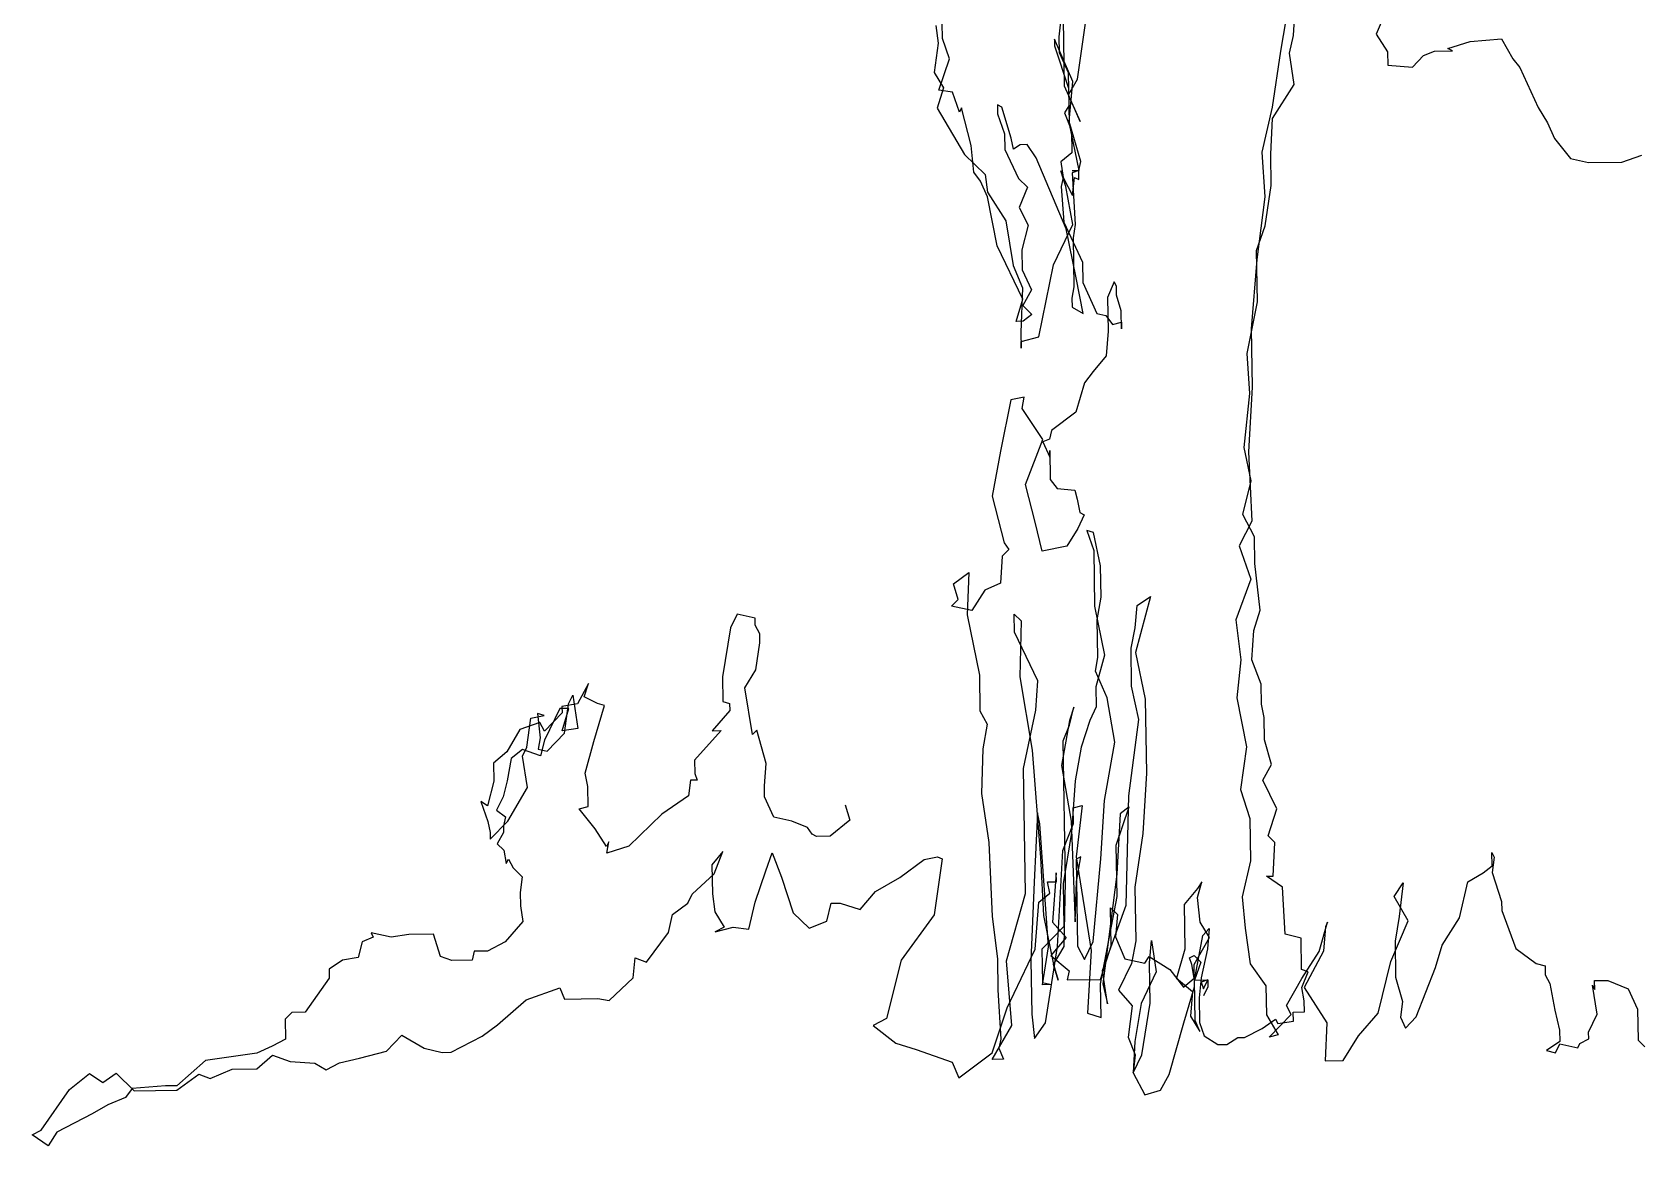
# Model space of a CAD drawing. Extents: x 1063 to 1324, y 917 to 1259.
# Drawn here: x 1098.3 to 1229, y 917.3 to 1007.8 of the extents above; entities that cross this region are included whole.
import ezdxf

# ---------------------------------------------------------------- set-up
doc = ezdxf.new("R2010")
doc.units = 0
doc.layers.get('0').update_dxf_attribs({"linetype": 'CONTINUOUS'})

msp = doc.modelspace()

# ---------------------------------------------------------------- linework, layer by layer
at = {"color": 0}
for p, q in [((1181.93, 1012.83), (1182.08, 1003.39)), ((1200.31, 1010.03), (1199.65, 1006.21)), ((1200.72, 1007.49), (1200.86, 1009.68)), ((1171.65, 1008.31), (1171.86, 1006.86)), ((1172.21, 1007.23), (1172.19, 1008.5)), ((1181.81, 1008.83), (1181.65, 1007.38)), ((1183.16, 1003.95), (1183.81, 1008.5)), ((1208.13, 1009.25), (1207.43, 1007.6)), ((1171.86, 1006.86), (1171.53, 1004.49)), ((1172.78, 1005.6), (1172.21, 1007.23)), ((1181.29, 1007.19), (1181.3, 1006.64)), ((1182.8, 1003.76), (1181.29, 1007.19)), ((1181.65, 1007.38), (1181.67, 1006.1)), ((1200.38, 1006.04), (1200.72, 1007.49)), ((1207.43, 1007.6), (1208.36, 1006.16)), ((1213.26, 1006.42), (1215.07, 1006.99)), ((1215.07, 1006.99), (1217.61, 1007.22)), ((1217.61, 1007.22), (1218.54, 1005.6)), ((1171.92, 1003.05), (1172.78, 1005.6)), ((1181.3, 1006.64), (1182.44, 1003.21)), ((1181.67, 1006.1), (1182.42, 1004.48)), ((1199.65, 1006.21), (1198.99, 1001.66)), ((1200.78, 1003.5), (1200.38, 1006.04)), ((1208.36, 1006.16), (1208.38, 1005.07)), ((1210.38, 1004.92), (1211.27, 1005.85)), ((1211.27, 1005.85), (1212.18, 1006.22)), ((1212.18, 1006.22), (1213.63, 1006.25)), ((1213.63, 1006.25), (1213.26, 1006.42)), ((1218.54, 1005.6), (1219.1, 1004.88)), ((1171.53, 1004.49), (1172.28, 1003.23)), ((1182.42, 1004.48), (1182.47, 1001.76)), ((1208.38, 1005.07), (1210.38, 1004.92)), ((1219.1, 1004.88), (1220.6, 1001.63)), ((1172.28, 1003.23), (1171.76, 1001.59)), ((1173.01, 1002.88), (1171.92, 1003.05)), ((1173.58, 1001.26), (1173.01, 1002.88)), ((1182.08, 1003.39), (1183.4, 1000.5)), ((1182.44, 1003.21), (1182.49, 1000.31)), ((1182.45, 1002.67), (1183.16, 1003.95)), ((1182.49, 1000.49), (1182.8, 1003.76)), ((1199.01, 1000.75), (1200.78, 1003.5)), ((1171.76, 1001.59), (1174, 997.81)), ((1173.75, 1001.62), (1173.58, 1001.26)), ((1174.53, 998.55), (1173.75, 1001.62)), ((1176.66, 1001.85), (1176.67, 1001.12)), ((1177.02, 1001.67), (1176.66, 1001.85)), ((1177.79, 999.14), (1177.02, 1001.67)), ((1182.47, 1001.76), (1182.11, 1001.21)), ((1183.4, 1000.5), (1182.45, 1002.67)), ((1198.99, 1001.66), (1198.14, 998.01)), ((1220.6, 1001.63), (1221.35, 1000.38)), ((1176.67, 1001.12), (1177.24, 999.5)), ((1182.11, 1001.21), (1182.68, 999.77)), ((1183.45, 997.24), (1182.49, 1000.49)), ((1182.49, 1000.31), (1183.28, 996.51)), ((1198.87, 997.84), (1199.01, 1000.75)), ((1221.35, 1000.38), (1221.91, 999.11)), ((1177.24, 999.5), (1177.26, 998.23)), ((1177.98, 998.24), (1177.79, 999.14)), ((1182.68, 999.77), (1182.71, 997.95)), ((1221.91, 999.11), (1223.21, 997.5)), ((1174, 997.81), (1175.66, 996.2)), ((1174.74, 996.37), (1174.53, 998.55)), ((1177.26, 998.23), (1178.38, 995.88)), ((1178.52, 998.61), (1177.98, 998.24)), ((1179.07, 998.62), (1178.52, 998.61)), ((1179.81, 997.54), (1179.07, 998.62)), ((1182.71, 997.95), (1181.81, 997.21)), ((1198.14, 998.01), (1198.38, 994.38)), ((1198.91, 995.3), (1198.87, 997.84)), ((1227.39, 997.2), (1229.01, 997.77)), ((1175.3, 995.65), (1174.74, 996.37)), ((1182.26, 991.77), (1179.81, 997.54)), ((1181.81, 997.21), (1182.01, 995.94)), ((1181.82, 996.48), (1182.01, 995.94)), ((1182.21, 995.22), (1181.82, 996.48)), ((1182.73, 996.5), (1183.28, 996.51)), ((1183.28, 996.51), (1182.73, 996.5)), ((1183.28, 996.51), (1182.74, 996.32)), ((1182.74, 996.32), (1182.98, 992.14)), ((1183.28, 996.51), (1183.45, 997.24)), ((1183.29, 995.78), (1183.28, 996.51)), ((1223.21, 997.5), (1224.67, 997.16)), ((1224.67, 997.16), (1227.39, 997.2)), ((1175.87, 994.39), (1175.3, 995.65)), ((1175.66, 996.2), (1175.86, 994.75)), ((1178.38, 995.88), (1179.12, 995.17)), ((1179.12, 995.17), (1178.42, 993.52)), ((1182.01, 995.94), (1181.84, 995.21)), ((1181.84, 995.21), (1182.07, 992.31)), ((1182.01, 995.94), (1182.76, 994.5)), ((1182.8, 992.14), (1182.21, 995.22)), ((1182.76, 994.5), (1182.92, 995.96)), ((1182.92, 995.96), (1183.29, 995.78)), ((1198.42, 992.02), (1198.91, 995.3)), ((1175.86, 994.75), (1177.35, 992.42)), ((1176.65, 990.41), (1175.87, 994.39)), ((1198.38, 994.38), (1197.74, 989.29)), ((1177.35, 992.42), (1177.95, 988.8)), ((1178.42, 993.52), (1179.17, 992.08)), ((1179.17, 992.08), (1178.66, 990.08)), ((1181.22, 988.85), (1182.8, 992.14)), ((1182.07, 992.31), (1183.58, 989.07)), ((1183.05, 987.79), (1182.26, 991.77)), ((1182.98, 992.14), (1182.82, 991.05)), ((1182.82, 991.05), (1182.88, 987.06)), ((1197.72, 990.02), (1198.42, 992.02)), ((1178.72, 986.08), (1176.65, 990.41)), ((1178.66, 990.08), (1178.68, 988.44)), ((1197.79, 985.84), (1197.72, 990.02)), ((1177.95, 988.8), (1178.71, 986.99)), ((1178.68, 988.44), (1179.44, 986.82)), ((1180.04, 983.02), (1181.22, 988.85)), ((1183.58, 989.07), (1183.6, 987.43)), ((1197.74, 989.29), (1197.28, 983.65)), ((1183.64, 984.89), (1183.05, 987.79)), ((1183.6, 987.43), (1184.73, 984.91)), ((1186.14, 987.47), (1185.62, 986.19)), ((1186.33, 987.11), (1186.14, 987.47)), ((1178.2, 984.26), (1178.72, 986.08)), ((1178.71, 986.99), (1178.58, 983.36)), ((1179.44, 986.82), (1178.73, 985.54)), ((1182.88, 987.06), (1182.71, 986.15)), ((1182.71, 986.15), (1182.73, 985.42)), ((1185.62, 986.19), (1185.66, 983.47)), ((1186.34, 986.39), (1186.33, 987.11)), ((1186.72, 985.12), (1186.34, 986.39)), ((1196.95, 981.65), (1197.79, 985.84)), ((1178.73, 985.54), (1179.47, 984.83)), ((1179.47, 984.83), (1178.75, 984.27)), ((1182.73, 985.42), (1183.64, 984.89)), ((1184.73, 984.91), (1185.46, 984.74)), ((1185.46, 984.74), (1186.02, 984.02)), ((1186.75, 983.67), (1186.72, 985.12)), ((1178.75, 984.27), (1178.2, 984.26)), ((1178.58, 983.36), (1178.6, 982.09)), ((1185.66, 983.47), (1185.51, 981.47)), ((1186.02, 984.02), (1186.74, 984.21)), ((1186.74, 984.21), (1186.75, 983.67)), ((1197.28, 983.65), (1197.35, 978.93)), ((1178.59, 982.63), (1180.04, 983.02)), ((1178.6, 982.09), (1178.59, 982.63)), ((1185.51, 981.47), (1184.44, 980.18)), ((1197.18, 978.39), (1196.95, 981.65)), ((1184.44, 980.18), (1183.73, 979.26)), ((1178.85, 978.1), (1177.76, 977.9)), ((1178.68, 977.19), (1178.85, 978.1)), ((1183.73, 979.26), (1183.04, 976.89)), ((1196.71, 974.02), (1197.18, 978.39)), ((1197.35, 978.93), (1197.07, 973.66)), ((1177.76, 977.9), (1176.92, 973.71)), ((1180.35, 974.67), (1178.68, 977.19)), ((1183.04, 976.89), (1181.07, 975.41)), ((1181.07, 975.41), (1180.9, 974.68)), ((1178.96, 971.02), (1180.35, 974.67)), ((1180.9, 974.68), (1180.36, 974.49)), ((1180.36, 974.49), (1180.92, 973.23)), ((1176.92, 973.71), (1176.25, 970.07)), ((1180.91, 973.77), (1180.95, 971.41)), ((1180.92, 973.23), (1180.91, 973.77)), ((1197.29, 971.31), (1196.71, 974.02)), ((1197.07, 973.66), (1197.34, 968.04)), ((1179.73, 967.94), (1178.96, 971.02)), ((1180.95, 971.41), (1181.51, 970.69)), ((1181.51, 970.69), (1182.96, 970.54)), ((1182.96, 970.54), (1183.15, 969.81)), ((1196.61, 968.57), (1197.29, 971.31)), ((1176.25, 970.07), (1177.22, 966.27)), ((1183.15, 969.81), (1183.35, 968.73)), ((1180.31, 965.59), (1179.73, 967.94)), ((1183.72, 968.55), (1183.19, 967.45)), ((1183.35, 968.73), (1183.72, 968.55)), ((1197.34, 968.04), (1196.29, 966.02)), ((1197.55, 966.77), (1196.61, 968.57)), ((1177.22, 966.27), (1177.59, 965.73)), ((1183.19, 967.45), (1182.31, 965.99)), ((1183.92, 967.28), (1184.49, 965.66)), ((1184.47, 967.11), (1183.92, 967.28)), ((1185.05, 964.4), (1184.47, 967.11)), ((1197.58, 964.59), (1197.55, 966.77)), ((1177.05, 965.18), (1176.91, 963)), ((1177.59, 965.73), (1177.05, 965.18)), ((1182.31, 965.99), (1180.31, 965.59)), ((1184.49, 965.66), (1184.56, 961.12)), ((1196.29, 966.02), (1197.24, 963.32)), ((1173.09, 962.94), (1174.35, 963.86)), ((1174.35, 963.86), (1174.22, 960.41)), ((1185.09, 961.85), (1185.05, 964.4)), ((1198, 960.79), (1197.58, 964.59)), ((1173.48, 961.67), (1173.09, 962.94)), ((1175.64, 962.43), (1174.58, 960.78)), ((1176.91, 963), (1175.64, 962.43)), ((1197.24, 963.32), (1196.02, 960.03)), ((1172.94, 961.12), (1173.48, 961.67)), ((1174.58, 960.78), (1172.94, 961.12)), ((1184.56, 961.12), (1185.35, 957.14)), ((1184.76, 960.03), (1185.09, 961.85)), ((1187.86, 959.36), (1188.01, 961.17)), ((1189.09, 961.92), (1187.89, 957.36)), ((1188.01, 961.17), (1189.09, 961.92)), ((1155.52, 960.48), (1154.99, 959.38)), ((1156.98, 960.14), (1155.52, 960.48)), ((1156.99, 959.59), (1156.98, 960.14)), ((1174.22, 960.41), (1175.21, 955.52)), ((1178.03, 960.47), (1178.59, 959.94)), ((1178.06, 959.02), (1178.03, 960.47)), ((1178.59, 959.94), (1178.48, 955.39)), ((1184.81, 956.95), (1184.76, 960.03)), ((1196.02, 960.03), (1196.43, 956.77)), ((1197.48, 959.14), (1198, 960.79)), ((1154.99, 959.38), (1154.33, 955.38)), ((1157.36, 958.87), (1156.99, 959.59)), ((1157.37, 958.15), (1157.36, 958.87)), ((1179.94, 955.05), (1178.06, 959.02)), ((1187.52, 957.72), (1187.86, 959.36)), ((1197.34, 956.78), (1197.48, 959.14)), ((1157.04, 955.96), (1157.37, 958.15)), ((1185.35, 957.14), (1184.66, 954.58)), ((1187.57, 954.63), (1187.52, 957.72)), ((1187.89, 957.36), (1188.68, 953.56)), ((1156.16, 954.5), (1157.04, 955.96)), ((1184.64, 955.85), (1184.81, 956.95)), ((1185.59, 953.69), (1184.64, 955.85)), ((1196.43, 956.77), (1196.12, 953.67)), ((1198.1, 954.8), (1197.34, 956.78)), ((1143.44, 954.84), (1142.56, 953.19)), ((1143.1, 953.75), (1143.44, 954.84)), ((1154.33, 955.38), (1154.36, 953.38)), ((1156.76, 950.69), (1156.16, 954.5)), ((1175.21, 955.52), (1175.25, 952.62)), ((1178.48, 955.39), (1179.48, 949.42)), ((1179.79, 952.69), (1179.94, 955.05)), ((1184.66, 954.58), (1184.69, 952.95)), ((1188.16, 951.92), (1187.57, 954.63)), ((1198.12, 953.16), (1198.1, 954.8)), ((1142.56, 953.19), (1141.29, 952.99)), ((1141.51, 950.82), (1141.83, 953.18)), ((1141.83, 953.18), (1142.19, 953.91)), ((1142.19, 953.91), (1142.59, 951.2)), ((1144.19, 953.22), (1143.1, 953.75)), ((1144.74, 953.05), (1144.19, 953.22)), ((1154.36, 953.38), (1154.91, 953.21)), ((1154.91, 953.21), (1154.92, 952.66)), ((1186.19, 950.07), (1185.59, 953.69)), ((1188.68, 953.56), (1188.77, 947.57)), ((1196.12, 953.67), (1196.91, 949.69)), ((1198.32, 952.08), (1198.12, 953.16)), ((1138.44, 949.68), (1138.77, 952.04)), ((1138.77, 952.04), (1139.85, 952.24)), ((1139.3, 952.42), (1139.52, 950.42)), ((1139.85, 952.24), (1139.3, 952.42)), ((1141.3, 952.45), (1139.87, 950.97)), ((1141.11, 952.81), (1139.88, 950.25)), ((1141.84, 952.82), (1141.11, 952.81)), ((1141.29, 952.99), (1141.3, 952.45)), ((1141.32, 950.99), (1141.84, 952.82)), ((1143.88, 950.13), (1144.74, 953.05)), ((1154.92, 952.66), (1153.49, 951.01)), ((1175.25, 952.62), (1175.82, 951.54)), ((1178.78, 947.95), (1179.79, 952.69)), ((1182.53, 951.83), (1181.86, 948.18)), ((1182.88, 952.92), (1182.53, 951.83)), ((1182.53, 951.46), (1182.88, 952.92)), ((1184.16, 951.85), (1183.47, 949.66)), ((1184.69, 952.95), (1184.16, 951.85)), ((1187.35, 945.73), (1188.16, 951.92)), ((1198.35, 950.26), (1198.32, 952.08)), ((1137.87, 951.12), (1136.81, 949.29)), ((1139.5, 951.69), (1137.87, 951.12)), ((1139.87, 950.97), (1139.5, 951.69)), ((1140.08, 949.34), (1141.51, 950.82)), ((1142.59, 951.2), (1141.32, 950.99)), ((1154.22, 951.02), (1152.07, 948.62)), ((1153.49, 951.01), (1154.22, 951.02)), ((1157.12, 951.06), (1156.76, 950.69)), ((1157.89, 948.35), (1157.12, 951.06)), ((1175.82, 951.54), (1175.48, 949.54)), ((1182.01, 950.18), (1182.53, 951.46)), ((1136.81, 949.29), (1135.74, 948.36)), ((1138.08, 949.49), (1137.18, 948.75)), ((1139.54, 948.97), (1138.08, 949.49)), ((1138.09, 948.95), (1138.44, 949.68)), ((1139.52, 950.42), (1139.35, 949.51)), ((1139.35, 949.51), (1140.08, 949.34)), ((1139.88, 950.25), (1139.54, 948.97)), ((1143.19, 947.57), (1143.88, 950.13)), ((1175.48, 949.54), (1175.36, 945.9)), ((1179.48, 949.42), (1180.16, 940.71)), ((1182.19, 938.75), (1182.01, 950.18)), ((1183.47, 949.66), (1182.97, 946.93)), ((1185.36, 945.33), (1186.19, 950.07)), ((1196.91, 949.69), (1196.42, 946.24)), ((1198.93, 948.27), (1198.35, 950.26)), ((1135.74, 948.36), (1135.76, 946.91)), ((1137.18, 948.75), (1136.85, 946.93)), ((1138.49, 946.41), (1138.09, 948.95)), ((1152.07, 948.62), (1152.09, 947.53)), ((1157.74, 946.53), (1157.89, 948.35)), ((1178.94, 937.79), (1178.78, 947.95)), ((1181.86, 948.18), (1182.66, 943.66)), ((1198.22, 946.99), (1198.93, 948.27)), ((1135.76, 946.91), (1135.25, 944.91)), ((1136.85, 946.93), (1136.51, 945.65)), ((1143.39, 946.49), (1143.19, 947.57)), ((1151.74, 946.98), (1151.58, 945.71)), ((1152.28, 946.99), (1151.74, 946.98)), ((1152.09, 947.53), (1152.28, 946.99)), ((1182.97, 946.93), (1182.67, 942.75)), ((1188.77, 947.57), (1188.48, 942.66)), ((1199.35, 944.65), (1198.22, 946.99)), ((1136.51, 945.65), (1135.98, 944.56)), ((1136.9, 943.66), (1138.49, 946.41)), ((1143.42, 944.85), (1143.39, 946.49)), ((1151.58, 945.71), (1149.42, 944.22)), ((1157.75, 945.63), (1157.74, 946.53)), ((1158.5, 944), (1157.75, 945.63)), ((1175.36, 945.9), (1175.97, 941.92)), ((1185.07, 940.61), (1185.36, 945.33)), ((1187.12, 936.83), (1187.35, 945.73)), ((1196.42, 946.24), (1197.18, 943.89)), ((1134.7, 945.26), (1135.27, 943.64)), ((1135.25, 944.91), (1134.7, 945.26)), ((1135.98, 944.56), (1136.71, 944.02)), ((1136.71, 944.02), (1136.54, 943.29)), ((1142.7, 944.66), (1143.42, 944.85)), ((1143.99, 943.05), (1142.7, 944.66)), ((1149.42, 944.22), (1146.74, 941.64)), ((1159.96, 943.66), (1158.5, 944)), ((1164.3, 945), (1164.68, 943.74)), ((1179.92, 944.34), (1179.65, 938.71)), ((1180.12, 943.44), (1179.92, 944.34)), ((1182.82, 944.75), (1183.55, 944.94)), ((1182.84, 943.48), (1182.82, 944.75)), ((1183.55, 944.94), (1183.07, 940.76)), ((1186.32, 941.72), (1187.36, 944.82)), ((1186.64, 944.27), (1186.36, 939.36)), ((1187.36, 944.82), (1186.64, 944.27)), ((1198.66, 942.46), (1199.35, 944.65)), ((1135.27, 943.64), (1135.46, 942.73)), ((1135.46, 942.73), (1135.47, 942.19)), ((1135.47, 942.19), (1136.9, 943.66)), ((1136.55, 942.75), (1136.02, 941.83)), ((1136.54, 943.29), (1136.55, 942.75)), ((1144.92, 941.61), (1143.99, 943.05)), ((1161.24, 943.14), (1159.96, 943.66)), ((1161.61, 942.6), (1161.24, 943.14)), ((1164.68, 943.74), (1163.07, 942.44)), ((1180.82, 933.46), (1180.12, 943.44)), ((1181.97, 941.29), (1182.84, 943.48)), ((1182.67, 942.75), (1182.01, 938.56)), ((1182.66, 943.66), (1182.96, 936.04)), ((1197.18, 943.89), (1197.23, 940.44)), ((1136.02, 941.83), (1136.57, 941.3)), ((1145.1, 941.98), (1144.92, 941.61)), ((1144.93, 941.07), (1145.1, 941.98)), ((1146.74, 941.64), (1144.93, 941.07)), ((1161.98, 942.42), (1161.61, 942.6)), ((1163.07, 942.44), (1161.98, 942.42)), ((1175.97, 941.92), (1176.24, 935.93)), ((1186.39, 937.54), (1186.32, 941.72)), ((1188.48, 942.66), (1187.83, 938.29)), ((1199.21, 941.92), (1198.66, 942.46)), ((1199.07, 939.2), (1199.21, 941.92)), ((1136.57, 941.3), (1136.77, 940.21)), ((1136.77, 940.21), (1136.95, 940.58)), ((1136.95, 940.58), (1137.32, 939.86)), ((1154.37, 941.21), (1153.48, 940.11)), ((1153.48, 940.11), (1153.52, 937.75)), ((1153.67, 939.39), (1154.37, 941.21)), ((1157.85, 939.63), (1158.37, 941.1)), ((1158.37, 941.1), (1159.12, 939.11)), ((1168.75, 939.08), (1170.72, 940.56)), ((1170.72, 940.56), (1171.81, 940.76)), ((1172.18, 940.59), (1171.52, 936.04)), ((1171.81, 940.76), (1172.18, 940.59)), ((1180.16, 940.71), (1180.42, 936)), ((1181.55, 933.47), (1181.97, 941.29)), ((1183.07, 940.76), (1184.28, 933.15)), ((1183.43, 940.76), (1183.07, 940.58)), ((1183.07, 940.58), (1183.18, 933.5)), ((1183.1, 938.76), (1183.43, 940.76)), ((1184.45, 933.88), (1185.07, 940.61)), ((1197.23, 940.44), (1196.55, 937.52)), ((1216.83, 941.11), (1217.02, 940.75)), ((1216.85, 940.02), (1216.83, 941.11)), ((1217.02, 940.75), (1216.86, 939.48)), ((1137.32, 939.86), (1138.06, 939.14)), ((1138.06, 939.14), (1137.9, 937.87)), ((1151.88, 937.72), (1153.67, 939.39)), ((1156.98, 937.08), (1157.85, 939.63)), ((1159.12, 939.11), (1160.08, 936.22)), ((1166.77, 937.96), (1168.75, 939.08)), ((1181.45, 939.46), (1181.15, 935.46)), ((1181.46, 938.74), (1181.45, 939.46)), ((1182.09, 933.48), (1182.19, 938.75)), ((1182.97, 935.49), (1183.1, 938.76)), ((1186.36, 939.36), (1185.23, 930.44)), ((1193.27, 938.74), (1192.91, 938.19)), ((1192.92, 937.46), (1193.27, 938.74)), ((1198.53, 939.19), (1199.07, 939.2)), ((1199.81, 938.3), (1198.53, 939.19)), ((1214.88, 938.72), (1216.13, 939.46)), ((1216.13, 939.46), (1216.85, 940.02)), ((1216.86, 939.48), (1217.62, 937.13)), ((1137.9, 937.87), (1137.92, 936.78)), ((1151.53, 936.99), (1151.88, 937.72)), ((1153.52, 937.75), (1153.72, 936.3)), ((1165.52, 936.49), (1166.77, 937.96)), ((1177.39, 932.32), (1178.94, 937.79)), ((1179.65, 938.71), (1179.39, 932.35)), ((1180.04, 937.08), (1180.93, 937.82)), ((1180.74, 938.72), (1181.46, 938.74)), ((1180.93, 937.82), (1180.74, 938.72)), ((1182.01, 938.56), (1182.07, 935.11)), ((1185.05, 930.44), (1186.39, 937.54)), ((1187.83, 938.29), (1187.9, 933.93)), ((1192.91, 938.19), (1191.84, 936.9)), ((1193.14, 935.47), (1192.92, 937.46)), ((1196.55, 937.52), (1196.78, 934.98)), ((1200.05, 934.49), (1199.81, 938.3)), ((1208.9, 937.53), (1209.61, 938.64)), ((1210.02, 935.56), (1208.9, 937.53)), ((1209.61, 938.64), (1209.29, 935.91)), ((1214.19, 935.8), (1214.88, 938.72)), ((1137.92, 936.78), (1138.12, 935.51)), ((1150.28, 936.07), (1151.53, 936.99)), ((1153.72, 936.3), (1154.47, 935.04)), ((1156.47, 934.89), (1156.98, 937.08)), ((1160.08, 936.22), (1161.37, 934.97)), ((1162.81, 935.54), (1163.15, 936.99)), ((1163.15, 936.99), (1163.88, 937.01)), ((1163.88, 937.01), (1165.52, 936.49)), ((1179.74, 933.26), (1180.04, 937.08)), ((1185.21, 931.53), (1187.12, 936.83)), ((1185.86, 936.63), (1186.41, 936.09)), ((1185.9, 933.54), (1185.86, 936.63)), ((1191.84, 936.9), (1191.9, 933.27)), ((1217.62, 937.13), (1217.64, 936.4)), ((1217.64, 936.4), (1218.77, 933.33)), ((1138.12, 935.51), (1136.69, 933.85)), ((1149.94, 934.61), (1150.28, 936.07)), ((1153.75, 934.67), (1155.19, 935.05)), ((1154.47, 935.04), (1153.75, 934.67)), ((1155.19, 935.05), (1156.47, 934.89)), ((1161.37, 934.97), (1162.81, 935.54)), ((1171.52, 936.04), (1168.85, 932.36)), ((1176.24, 935.93), (1176.66, 932.49)), ((1182.07, 935.11), (1180.28, 933.27)), ((1180.42, 936), (1181.21, 932.01)), ((1181.15, 935.46), (1182.26, 934.21)), ((1182.96, 936.04), (1182.97, 935.49)), ((1186.41, 936.09), (1186.26, 934.27)), ((1193.88, 934.21), (1193.14, 935.47)), ((1193.34, 934.38), (1193.87, 934.94)), ((1193.87, 934.94), (1193.72, 933.3)), ((1196.78, 934.98), (1197.19, 932.08)), ((1202.8, 933.08), (1203.49, 935.45)), ((1203.31, 935.09), (1203.16, 933.09)), ((1203.49, 935.45), (1203.31, 935.09)), ((1208.62, 932.26), (1210.02, 935.56)), ((1209.29, 935.91), (1208.96, 933.9)), ((1212.78, 933.6), (1214.19, 935.8)), ((1125.07, 933.85), (1124.73, 932.58)), ((1125.97, 934.23), (1125.07, 933.85)), ((1125.79, 934.59), (1125.97, 934.23)), ((1127.43, 934.25), (1125.79, 934.59)), ((1128.87, 934.46), (1127.43, 934.25)), ((1130.87, 934.49), (1128.87, 934.46)), ((1131.44, 932.68), (1130.87, 934.49)), ((1136.69, 933.85), (1135.25, 933.1)), ((1148.16, 932.22), (1149.94, 934.61)), ((1182.26, 934.21), (1181.01, 932.74)), ((1183.74, 932.42), (1184.45, 933.88)), ((1185.04, 930.8), (1185.9, 933.54)), ((1186.26, 934.27), (1187.01, 932.47)), ((1187.9, 933.93), (1187.56, 932.11)), ((1189.01, 932.14), (1189.17, 933.96)), ((1189.17, 933.96), (1189.57, 931.42)), ((1192.65, 932.01), (1193.88, 934.21)), ((1192.67, 930.74), (1193.34, 934.38)), ((1201.33, 934.15), (1200.05, 934.49)), ((1201.37, 931.61), (1201.33, 934.15)), ((1208.96, 933.9), (1209, 931)), ((1212.26, 931.78), (1212.78, 933.6)), ((1123.46, 932.37), (1122.38, 931.63)), ((1124.73, 932.58), (1123.46, 932.37)), ((1132.36, 932.33), (1131.44, 932.68)), ((1133.99, 932.36), (1132.36, 932.33)), ((1134.16, 933.09), (1133.99, 932.36)), ((1135.25, 933.1), (1134.16, 933.09)), ((1147.09, 930.93), (1147.24, 932.57)), ((1147.24, 932.57), (1148.16, 932.22)), ((1168.85, 932.36), (1167.66, 927.62)), ((1176.66, 932.49), (1176.7, 929.95)), ((1177.84, 927.06), (1177.39, 932.32)), ((1177.45, 928.5), (1179.74, 933.26)), ((1179.39, 932.35), (1179.46, 927.99)), ((1180.28, 933.27), (1180.32, 930.55)), ((1180.33, 930.37), (1180.82, 933.46)), ((1180.56, 927.28), (1181.55, 933.47)), ((1181.01, 932.74), (1182.49, 931.49)), ((1181.21, 932.01), (1182.09, 933.48)), ((1183.18, 933.5), (1183.74, 932.42)), ((1184.28, 933.15), (1183.99, 928.06)), ((1187.01, 932.47), (1188.65, 932.13)), ((1188.65, 932.13), (1189, 932.68)), ((1189, 932.68), (1190.66, 931.62)), ((1191.9, 933.27), (1191.21, 930.9)), ((1192.28, 932.55), (1192.64, 932.74)), ((1192.47, 932.01), (1192.28, 932.55)), ((1192.64, 932.74), (1193.19, 932.2)), ((1193.19, 932.2), (1192.67, 930.74)), ((1193.72, 933.3), (1193.21, 930.93)), ((1201.38, 930.88), (1202.8, 933.08)), ((1203.16, 933.09), (1201.57, 930.16)), ((1207.6, 928.07), (1208.62, 932.26)), ((1218.77, 933.33), (1220.43, 932.09)), ((1122.39, 930.9), (1120.44, 928.15)), ((1122.38, 931.63), (1122.39, 930.9)), ((1145.12, 929.08), (1147.09, 930.93)), ((1181.59, 930.75), (1181.21, 932.01)), ((1181.21, 932.01), (1181.59, 930.75)), ((1182.49, 931.49), (1182.32, 930.76)), ((1185.62, 928.81), (1185.21, 931.53)), ((1187.56, 932.11), (1186.51, 929.92)), ((1189.57, 931.42), (1188.34, 928.86)), ((1189.06, 928.87), (1189.01, 932.14)), ((1190.66, 931.62), (1191.77, 930.18)), ((1191.21, 930.9), (1192.5, 929.83)), ((1191.77, 930.18), (1192.66, 930.92)), ((1192.66, 930.92), (1192.47, 932.01)), ((1192.68, 930.2), (1192.65, 932.01)), ((1193.21, 930.93), (1193.05, 929.3)), ((1197.19, 932.08), (1198.48, 930.29)), ((1201.92, 931.43), (1201.37, 931.61)), ((1201.39, 930.15), (1201.92, 931.43)), ((1209, 931), (1209.58, 929.01)), ((1210.69, 927.76), (1212.26, 931.78)), ((1220.43, 932.09), (1221.16, 931.92)), ((1221.16, 931.92), (1221.17, 931.19)), ((1221.17, 931.19), (1221.54, 930.47)), ((1138.4, 929.16), (1141.11, 930.11)), ((1141.11, 930.11), (1141.49, 929.21)), ((1176.7, 929.95), (1176.95, 925.95)), ((1180.32, 930.55), (1181.05, 930.38)), ((1181.05, 930.38), (1180.33, 930.37)), ((1182.32, 930.76), (1185.04, 930.8)), ((1185.09, 927.72), (1185.05, 930.44)), ((1185.23, 930.44), (1185.62, 928.81)), ((1186.51, 929.92), (1187.62, 928.66)), ((1191.81, 927.28), (1192.68, 930.2)), ((1192.5, 929.83), (1192.35, 927.83)), ((1192.67, 930.74), (1193.76, 930.76)), ((1192.72, 927.47), (1192.67, 930.74)), ((1193.76, 930.76), (1193.21, 930.57)), ((1193.21, 930.57), (1193.4, 930.03)), ((1193.4, 930.03), (1193.76, 930.76)), ((1193.76, 930.21), (1193.41, 929.48)), ((1193.76, 930.76), (1193.76, 930.21)), ((1198.48, 930.29), (1198.52, 927.93)), ((1200.14, 928.68), (1201.38, 930.88)), ((1201.59, 929.07), (1201.39, 930.15)), ((1201.57, 930.16), (1203.43, 927.28)), ((1221.54, 930.47), (1221.94, 928.3)), ((1224.99, 930.34), (1225.18, 929.98)), ((1225.39, 927.99), (1224.99, 930.34)), ((1225.17, 930.71), (1226.26, 930.73)), ((1225.18, 929.98), (1225.17, 930.71)), ((1226.26, 930.73), (1227.9, 930.03)), ((1227.9, 930.03), (1228.66, 928.4)), ((1136.07, 927.13), (1138.4, 929.16)), ((1141.49, 929.21), (1144.21, 929.25)), ((1144.21, 929.25), (1145.12, 929.08)), ((1176.24, 924.85), (1177.45, 928.5)), ((1187.62, 928.66), (1187.29, 926.12)), ((1188.34, 928.86), (1187.84, 925.76)), ((1188.4, 924.68), (1189.06, 928.87)), ((1193.05, 929.3), (1193.08, 927.3)), ((1200.52, 927.96), (1200.14, 928.68)), ((1201.6, 928.16), (1201.59, 929.07)), ((1209.58, 929.01), (1209.42, 927.74)), ((1221.94, 928.3), (1222.33, 926.67)), ((1228.66, 928.4), (1228.7, 925.86)), ((1119.35, 928.13), (1118.81, 927.58)), ((1118.81, 927.58), (1118.84, 925.95)), ((1120.44, 928.15), (1119.35, 928.13)), ((1134.82, 926.2), (1136.07, 927.13)), ((1167.66, 927.62), (1166.58, 927.06)), ((1166.58, 927.06), (1168.42, 925.64)), ((1176.24, 924.31), (1177.84, 927.06)), ((1179.46, 927.99), (1179.67, 926)), ((1179.67, 926), (1180.56, 927.28)), ((1183.99, 928.06), (1185.09, 927.72)), ((1190.61, 923.08), (1191.81, 927.28)), ((1192.35, 927.83), (1193.1, 926.57)), ((1193.1, 926.57), (1192.72, 927.47)), ((1193.08, 927.3), (1193.46, 926.22)), ((1198.18, 926.83), (1199.25, 927.58)), ((1198.52, 927.93), (1199.46, 926.31)), ((1198.73, 926.12), (1200.52, 927.96)), ((1199.25, 927.58), (1199.44, 927.22)), ((1199.44, 927.22), (1200.71, 927.42)), ((1200.7, 928.14), (1201.6, 928.16)), ((1200.71, 927.42), (1200.7, 928.14)), ((1203.43, 927.28), (1203.3, 924.19)), ((1205.99, 926.23), (1207.6, 928.07)), ((1209.42, 927.74), (1209.8, 926.84)), ((1209.8, 926.84), (1210.69, 927.76)), ((1224.69, 926.53), (1225.39, 927.99)), ((1118.84, 925.95), (1117.76, 925.38)), ((1127.03, 924.99), (1128.28, 926.28)), ((1128.28, 926.28), (1130.11, 925.22)), ((1132.29, 924.89), (1134.82, 926.2)), ((1176.95, 925.95), (1176.78, 925.23)), ((1187.29, 926.12), (1187.86, 924.67)), ((1187.84, 925.76), (1187.7, 923.22)), ((1193.46, 926.22), (1194.57, 925.51)), ((1195.29, 925.52), (1196.19, 926.08)), ((1196.19, 926.08), (1196.74, 926.09)), ((1196.74, 926.09), (1198.18, 926.83)), ((1199.46, 926.31), (1198.73, 926.12)), ((1204.75, 924.21), (1205.99, 926.23)), ((1222.34, 925.76), (1221.26, 925.02)), ((1222.33, 926.67), (1222.34, 925.76)), ((1223.98, 925.61), (1224.7, 925.98)), ((1224.7, 925.98), (1224.69, 926.53)), ((1228.7, 925.86), (1229.25, 925.33)), ((1116.5, 924.82), (1112.33, 924.21)), ((1117.76, 925.38), (1116.5, 924.82)), ((1116.52, 923.55), (1117.77, 924.66)), ((1117.77, 924.66), (1119.23, 924.14)), ((1123.23, 924.02), (1124.86, 924.41)), ((1124.86, 924.41), (1127.03, 924.99)), ((1130.11, 925.22), (1131.57, 924.88)), ((1131.57, 924.88), (1132.29, 924.89)), ((1168.42, 925.64), (1170.06, 925.12)), ((1170.06, 925.12), (1172.98, 924.08)), ((1173.54, 922.81), (1176.24, 924.85)), ((1176.78, 925.23), (1177.15, 924.32)), ((1187.7, 923.22), (1188.4, 924.68)), ((1187.86, 924.67), (1187.7, 923.22)), ((1194.57, 925.51), (1195.29, 925.52)), ((1221.26, 925.02), (1221.99, 924.85)), ((1221.99, 924.85), (1222.35, 925.58)), ((1222.35, 925.58), (1223.8, 925.24)), ((1223.8, 925.24), (1223.98, 925.61)), ((1101.29, 921.86), (1102.91, 923.15)), ((1102.91, 923.15), (1104.01, 922.44)), ((1104.01, 922.44), (1105.08, 923.19)), ((1105.08, 923.19), (1106.56, 921.76)), ((1112.33, 924.21), (1110, 922.17)), ((1110.01, 921.81), (1111.8, 923.11)), ((1111.8, 923.11), (1112.72, 922.76)), ((1112.72, 922.76), (1114.52, 923.52)), ((1114.52, 923.52), (1116.52, 923.55)), ((1119.23, 924.14), (1121.23, 923.99)), ((1121.23, 923.99), (1122.15, 923.46)), ((1122.15, 923.46), (1123.23, 924.02)), ((1172.98, 924.08), (1173.54, 922.81)), ((1177.15, 924.32), (1176.24, 924.31)), ((1187.7, 923.22), (1188.64, 921.42)), ((1189.9, 921.8), (1190.61, 923.08)), ((1203.3, 924.19), (1204.75, 924.21)), ((1098.98, 918.55), (1101.29, 921.86)), ((1106.38, 921.94), (1105.84, 921.2)), ((1109.1, 922.16), (1106.38, 921.94)), ((1106.56, 921.76), (1110.01, 921.81)), ((1110, 922.17), (1109.1, 922.16)), ((1188.64, 921.42), (1189.9, 921.8)), ((1104.4, 920.63), (1103.14, 919.89)), ((1105.84, 921.2), (1104.4, 920.63)), ((1103.14, 919.89), (1100.26, 918.39)), ((1098.26, 918.18), (1098.98, 918.55)), ((1099.55, 917.29), (1098.26, 918.18)), ((1100.26, 918.39), (1099.55, 917.29))]:
    msp.add_line(p, q, dxfattribs=at)

doc.saveas('drawing.dxf')
